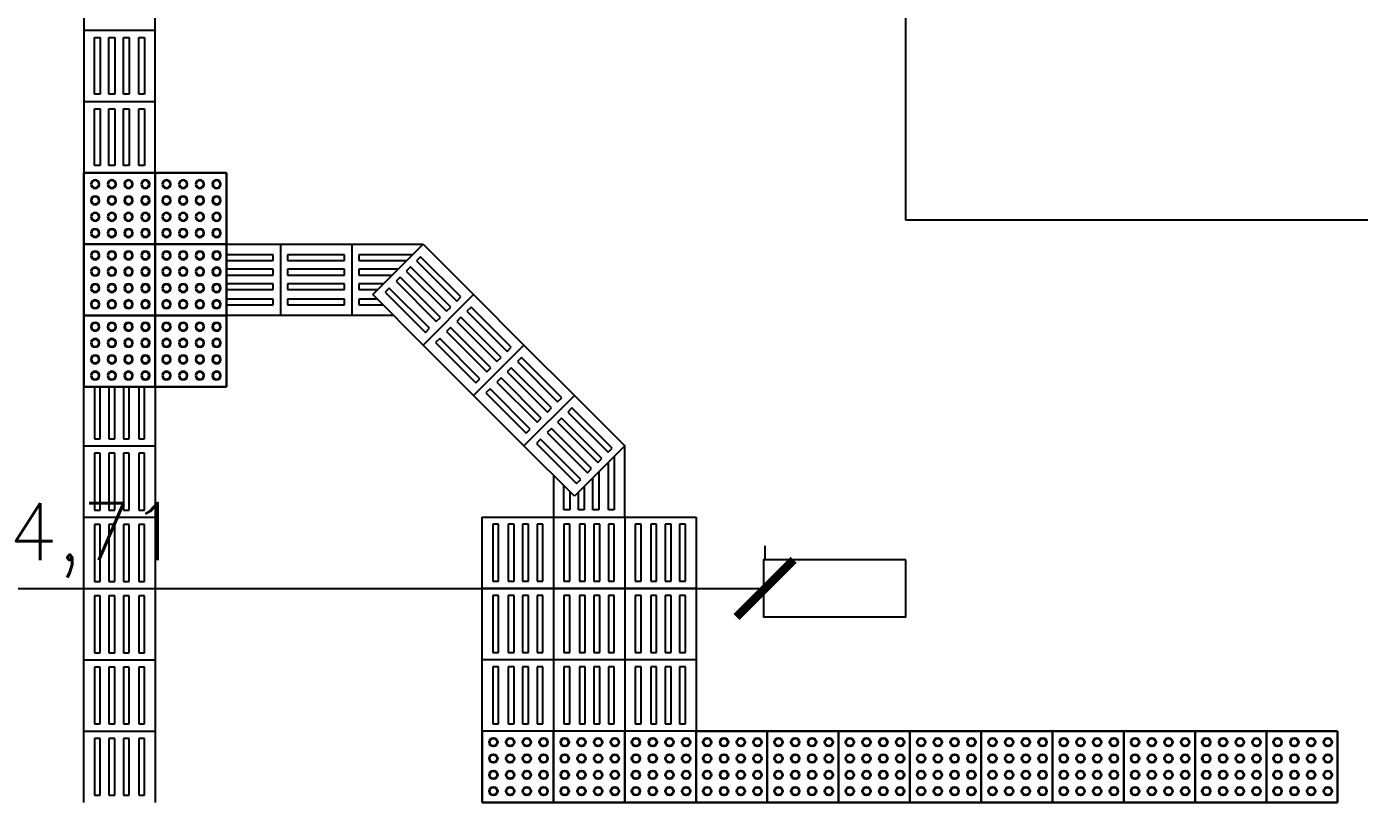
# Model space of a CAD drawing. Header units: metres. Extents: x 341 to 459, y 1341 to 1425.
# Drawn here: x 432.758 to 437.431, y 1381.66 to 1384.38 of the extents above; entities that cross this region are included whole.
import ezdxf

# ---------------------------------------------------------------- set-up
doc = ezdxf.new("R2010")
doc.units = ezdxf.units.M
for name, color, linetype in [('BASE DE CONCRETO', 251, 'Continuous'), ('Itens de detalhe', 7, 'Continuous'), ('Notas de texto-1', 7, 'Continuous')]:
    doc.layers.add(name, color=color, linetype=linetype)
doc.styles.add('ROMANS', font='ROMANS.SHX')
doc.dimstyles.new('100___1-100', dxfattribs={"dimscale": 0.1, "dimtxt": 2, "dimasz": 2, "dimexe": 1.5, "dimexo": 1, "dimgap": 0.5, "dimtad": 1, "dimzin": 4, "dimtxsty": 'ROMANS', "dimblk": 'ARCHTICK', "dimcen": 0, "dimclrd": 256, "dimclre": 256, "dimclrt": 3, "dimazin": 3, "dimtfac": 1, "dimtmove": 0, "dimatfit": 0, "dimldrblk": 'ARCHTICK', "dimfxl": 1, "dimlwd": -1, "dimlwe": -1, "dimarcsym": 0})

# ---------------------------------------------------------------- blocks, each defined once
blk = doc.blocks.new('piso tatil')
at = {"layer": 'Itens de detalhe', "color": 252, "true_color": 0x939598}
for p, q in [((-78.855, 34.9833), (-78.855, 34.7333)), ((-78.855, 34.9833), (-78.855, 34.7333)), ((-78.605, 34.7333), (-78.605, 34.9833)), ((-78.605, 34.7333), (-78.605, 34.9833)), ((-78.855, 34.7333), (-78.855, 34.4833)), ((-78.855, 34.7333), (-78.855, 34.4833)), ((-78.855, 34.7333), (-78.605, 34.7333)), ((-78.855, 34.7333), (-78.605, 34.7333)), ((-78.605, 34.4833), (-78.605, 34.7333)), ((-78.605, 34.4833), (-78.605, 34.7333)), ((-78.8181, 34.509), (-78.8181, 34.7085)), ((-78.8181, 34.7085), (-78.7976, 34.7085)), ((-78.7976, 34.7085), (-78.7976, 34.509)), ((-78.7674, 34.509), (-78.7674, 34.7085)), ((-78.7674, 34.7085), (-78.7469, 34.7085)), ((-78.7469, 34.7085), (-78.7469, 34.509)), ((-78.7167, 34.509), (-78.7167, 34.7085)), ((-78.7167, 34.7085), (-78.6962, 34.7085)), ((-78.6962, 34.7085), (-78.6962, 34.509)), ((-78.6624, 34.509), (-78.6624, 34.7085)), ((-78.6624, 34.7085), (-78.642, 34.7085)), ((-78.642, 34.7085), (-78.642, 34.509)), ((-78.7976, 34.509), (-78.8181, 34.509)), ((-78.7469, 34.509), (-78.7674, 34.509)), ((-78.6962, 34.509), (-78.7167, 34.509)), ((-78.642, 34.509), (-78.6624, 34.509)), ((-78.855, 34.4833), (-78.855, 34.2333)), ((-78.855, 34.4833), (-78.855, 34.2333)), ((-78.855, 34.4833), (-78.605, 34.4833)), ((-78.855, 34.4833), (-78.605, 34.4833)), ((-78.8181, 34.259), (-78.8181, 34.4585)), ((-78.8181, 34.4585), (-78.7976, 34.4585)), ((-78.7976, 34.4585), (-78.7976, 34.259)), ((-78.7674, 34.259), (-78.7674, 34.4585)), ((-78.7674, 34.4585), (-78.7469, 34.4585)), ((-78.7469, 34.4585), (-78.7469, 34.259)), ((-78.7167, 34.259), (-78.7167, 34.4585)), ((-78.7167, 34.4585), (-78.6962, 34.4585)), ((-78.6962, 34.4585), (-78.6962, 34.259)), ((-78.6624, 34.259), (-78.6624, 34.4585)), ((-78.6624, 34.4585), (-78.642, 34.4585)), ((-78.642, 34.4585), (-78.642, 34.259)), ((-78.605, 34.2333), (-78.605, 34.4833)), ((-78.605, 34.2333), (-78.605, 34.4833)), ((-78.7976, 34.259), (-78.8181, 34.259)), ((-78.7469, 34.259), (-78.7674, 34.259)), ((-78.6962, 34.259), (-78.7167, 34.259)), ((-78.642, 34.259), (-78.6624, 34.259)), ((-76.9585, 33.0262), (-76.9585, 33.2762)), ((-76.9585, 33.0262), (-76.9585, 33.2762)), ((-76.9954, 33.2392), (-76.9954, 33.0519)), ((-77.0497, 33.185), (-77.0497, 33.0519)), ((-77.0159, 33.0519), (-77.0159, 33.2188)), ((-77.2085, 33.1727), (-77.2085, 33.0262)), ((-77.2085, 33.1727), (-77.2085, 33.0262)), ((-77.1715, 33.0519), (-77.1715, 33.1357)), ((-77.1004, 33.1343), (-77.1004, 33.0519)), ((-77.0701, 33.0519), (-77.0701, 33.1646)), ((-77.1511, 33.1153), (-77.1511, 33.0519)), ((-77.1208, 33.0519), (-77.1208, 33.1139)), ((-77.1511, 33.0519), (-77.1715, 33.0519)), ((-77.1004, 33.0519), (-77.1208, 33.0519)), ((-77.0497, 33.0519), (-77.0701, 33.0519)), ((-76.9954, 33.0519), (-77.0159, 33.0519)), ((-77.2085, 33.0262), (-76.9585, 33.0262)), ((-77.2085, 33.0262), (-76.9585, 33.0262)), ((-77.4585, 32.2762), (-77.4585, 32.0262)), ((-77.4585, 32.0262), (-77.4585, 32.2762)), ((-77.2085, 32.0262), (-77.2085, 32.2762)), ((-77.2085, 32.2762), (-77.2085, 32.0262)), ((-76.9585, 32.0262), (-76.9585, 32.2762)), ((-76.9585, 32.2762), (-76.9585, 32.0262)), ((-76.4585, 32.2762), (-76.7085, 32.2762)), ((-76.7085, 32.2762), (-76.4585, 32.2762)), ((-76.7085, 32.0262), (-76.7085, 32.2762)), ((-76.7085, 32.2762), (-76.7085, 32.0262)), ((-76.2085, 32.2762), (-76.4585, 32.2762)), ((-76.4585, 32.2762), (-76.2085, 32.2762)), ((-76.4585, 32.0262), (-76.4585, 32.2762)), ((-76.4585, 32.2762), (-76.4585, 32.0262)), ((-75.9585, 32.2762), (-76.2085, 32.2762)), ((-76.2085, 32.2762), (-75.9585, 32.2762)), ((-76.2085, 32.0262), (-76.2085, 32.2762)), ((-76.2085, 32.2762), (-76.2085, 32.0262)), ((-75.7085, 32.2762), (-75.9585, 32.2762)), ((-75.9585, 32.2762), (-75.7085, 32.2762)), ((-75.9585, 32.0262), (-75.9585, 32.2762)), ((-75.9585, 32.2762), (-75.9585, 32.0262)), ((-75.4585, 32.2762), (-75.7085, 32.2762)), ((-75.7085, 32.2762), (-75.4585, 32.2762)), ((-75.7085, 32.0262), (-75.7085, 32.2762)), ((-75.7085, 32.2762), (-75.7085, 32.0262)), ((-75.2085, 32.2762), (-75.4585, 32.2762)), ((-75.4585, 32.2762), (-75.2085, 32.2762)), ((-75.4585, 32.0262), (-75.4585, 32.2762)), ((-75.4585, 32.2762), (-75.4585, 32.0262)), ((-74.9585, 32.2762), (-75.2085, 32.2762)), ((-75.2085, 32.2762), (-74.9585, 32.2762)), ((-75.2085, 32.0262), (-75.2085, 32.2762)), ((-75.2085, 32.2762), (-75.2085, 32.0262)), ((-74.7085, 32.2762), (-74.9585, 32.2762)), ((-74.9585, 32.2762), (-74.7085, 32.2762)), ((-74.9585, 32.0262), (-74.9585, 32.2762)), ((-74.9585, 32.2762), (-74.9585, 32.0262)), ((-74.4585, 32.2762), (-74.7085, 32.2762)), ((-74.7085, 32.2762), (-74.4585, 32.2762)), ((-74.7085, 32.0262), (-74.7085, 32.2762)), ((-74.7085, 32.2762), (-74.7085, 32.0262)), ((-74.4585, 32.0262), (-74.4585, 32.2762)), ((-74.4585, 32.2762), (-74.4585, 32.0262)), ((-77.4585, 32.0262), (-77.2085, 32.0262)), ((-77.2085, 32.0262), (-77.4585, 32.0262)), ((-77.2085, 32.0262), (-76.9585, 32.0262)), ((-76.9585, 32.0262), (-77.2085, 32.0262)), ((-76.9585, 32.0262), (-76.7085, 32.0262)), ((-76.7085, 32.0262), (-76.9585, 32.0262)), ((-76.7085, 32.0262), (-76.4585, 32.0262)), ((-76.4585, 32.0262), (-76.7085, 32.0262)), ((-76.4585, 32.0262), (-76.2085, 32.0262)), ((-76.2085, 32.0262), (-76.4585, 32.0262)), ((-76.2085, 32.0262), (-75.9585, 32.0262)), ((-75.9585, 32.0262), (-76.2085, 32.0262)), ((-75.9585, 32.0262), (-75.7085, 32.0262)), ((-75.7085, 32.0262), (-75.9585, 32.0262)), ((-75.7085, 32.0262), (-75.4585, 32.0262)), ((-75.4585, 32.0262), (-75.7085, 32.0262)), ((-75.4585, 32.0262), (-75.2085, 32.0262)), ((-75.2085, 32.0262), (-75.4585, 32.0262)), ((-75.2085, 32.0262), (-74.9585, 32.0262)), ((-74.9585, 32.0262), (-75.2085, 32.0262)), ((-74.9585, 32.0262), (-74.7085, 32.0262)), ((-74.7085, 32.0262), (-74.9585, 32.0262)), ((-74.7085, 32.0262), (-74.4585, 32.0262)), ((-74.4585, 32.0262), (-74.7085, 32.0262))]:
    blk.add_line(p, q, dxfattribs=at)
at = {"layer": 'Itens de detalhe', "color": 252, "true_color": 0x939598, "extrusion": (0, 0, -1)}
for p, q in [((-78.855, 33.9833), (-78.855, 34.2333)), ((-78.855, 34.2333), (-78.605, 34.2333)), ((-78.605, 34.2333), (-78.855, 34.2333)), ((-78.855, 34.2333), (-78.855, 33.9833)), ((-78.605, 34.2333), (-78.355, 34.2333)), ((-78.355, 34.2333), (-78.605, 34.2333)), ((-78.605, 34.2333), (-78.605, 33.9833)), ((-78.605, 33.9833), (-78.605, 34.2333)), ((-78.355, 34.2333), (-78.355, 33.9833)), ((-78.355, 33.9833), (-78.355, 34.2333)), ((-78.855, 33.7333), (-78.855, 33.9833)), ((-78.855, 33.9833), (-78.855, 33.7333)), ((-78.605, 33.9833), (-78.855, 33.9833)), ((-78.855, 33.9833), (-78.605, 33.9833)), ((-78.605, 33.9833), (-78.605, 33.7333)), ((-78.605, 33.7333), (-78.605, 33.9833)), ((-78.355, 33.9833), (-78.605, 33.9833)), ((-78.605, 33.9833), (-78.355, 33.9833)), ((-78.355, 33.9833), (-78.1656, 33.9833)), ((-78.355, 33.9833), (-78.1656, 33.9833)), ((-78.355, 33.9833), (-78.355, 33.7333)), ((-78.355, 33.7333), (-78.355, 33.9833)), ((-78.1656, 33.9833), (-77.9156, 33.9833)), ((-78.1656, 33.9833), (-77.9156, 33.9833)), ((-78.1656, 33.9833), (-78.1656, 33.7333)), ((-78.1656, 33.9833), (-78.1656, 33.7333)), ((-77.9156, 33.9833), (-77.6656, 33.9833)), ((-77.9156, 33.9833), (-77.6656, 33.9833)), ((-77.9156, 33.9833), (-77.9156, 33.7333)), ((-77.9156, 33.9833), (-77.9156, 33.7333)), ((-77.8423, 33.8065), (-77.6656, 33.9833)), ((-77.8423, 33.8065), (-77.6656, 33.9833)), ((-77.6656, 33.9833), (-77.4888, 33.8065)), ((-77.6656, 33.9833), (-77.4888, 33.8065)), ((-78.1912, 33.9463), (-78.355, 33.9463)), ((-78.1912, 33.9259), (-78.1912, 33.9463)), ((-77.9412, 33.9463), (-78.1407, 33.9463)), ((-78.1407, 33.9463), (-78.1407, 33.9259)), ((-77.9412, 33.9259), (-77.9412, 33.9463)), ((-77.7025, 33.9463), (-77.8907, 33.9463)), ((-77.8907, 33.9463), (-77.8907, 33.9259)), ((-77.6742, 33.9396), (-77.6886, 33.9252)), ((-77.5331, 33.7985), (-77.6742, 33.9396)), ((-78.355, 33.9259), (-78.1912, 33.9259)), ((-78.1912, 33.8956), (-78.355, 33.8956)), ((-78.1912, 33.8752), (-78.1912, 33.8956)), ((-78.1407, 33.9259), (-77.9412, 33.9259)), ((-77.9412, 33.8956), (-78.1407, 33.8956)), ((-78.1407, 33.8956), (-78.1407, 33.8752)), ((-77.9412, 33.8752), (-77.9412, 33.8956)), ((-77.8907, 33.9259), (-77.723, 33.9259)), ((-77.7532, 33.8956), (-77.8907, 33.8956)), ((-77.8907, 33.8956), (-77.8907, 33.8752)), ((-77.71, 33.9038), (-77.7244, 33.8893)), ((-77.7244, 33.8893), (-77.5834, 33.7483)), ((-77.5689, 33.7627), (-77.71, 33.9038)), ((-77.6886, 33.9252), (-77.5475, 33.7841)), ((-78.355, 33.8752), (-78.1912, 33.8752)), ((-78.1912, 33.8449), (-78.355, 33.8449)), ((-78.1912, 33.8245), (-78.1912, 33.8449)), ((-78.1407, 33.8752), (-77.9412, 33.8752)), ((-77.9412, 33.8449), (-78.1407, 33.8449)), ((-78.1407, 33.8449), (-78.1407, 33.8245)), ((-77.9412, 33.8245), (-77.9412, 33.8449)), ((-77.8907, 33.8752), (-77.7737, 33.8752)), ((-77.8039, 33.8449), (-77.8907, 33.8449)), ((-77.8907, 33.8449), (-77.8907, 33.8245)), ((-77.7459, 33.8679), (-77.7603, 33.8535)), ((-77.7603, 33.8535), (-77.6192, 33.7124)), ((-77.6048, 33.7268), (-77.7459, 33.8679)), ((-78.355, 33.8245), (-78.1912, 33.8245)), ((-78.1912, 33.7907), (-78.355, 33.7907)), ((-78.1912, 33.7703), (-78.1912, 33.7907)), ((-78.1407, 33.8245), (-77.9412, 33.8245)), ((-77.9412, 33.7907), (-78.1407, 33.7907)), ((-78.1407, 33.7907), (-78.1407, 33.7703)), ((-77.9412, 33.7703), (-77.9412, 33.7907)), ((-77.8907, 33.8245), (-77.8244, 33.8245)), ((-77.8265, 33.7907), (-77.8907, 33.7907)), ((-77.8907, 33.7907), (-77.8907, 33.7703)), ((-77.6656, 33.6298), (-77.8423, 33.8065)), ((-77.6656, 33.6298), (-77.8423, 33.8065)), ((-77.7842, 33.8296), (-77.7986, 33.8151)), ((-77.7986, 33.8151), (-77.6576, 33.6741)), ((-77.6431, 33.6885), (-77.7842, 33.8296)), ((-77.4888, 33.8065), (-77.6656, 33.6298)), ((-77.4888, 33.8065), (-77.6656, 33.6298)), ((-77.5475, 33.7841), (-77.5331, 33.7985)), ((-77.4888, 33.8065), (-77.312, 33.6298)), ((-77.4888, 33.8065), (-77.312, 33.6298)), ((-78.355, 33.7703), (-78.1912, 33.7703)), ((-78.1407, 33.7703), (-77.9412, 33.7703)), ((-77.8907, 33.7703), (-77.8061, 33.7703)), ((-77.5834, 33.7483), (-77.5689, 33.7627)), ((-77.4974, 33.7628), (-77.5118, 33.7484)), ((-77.5118, 33.7484), (-77.3707, 33.6073)), ((-77.3563, 33.6218), (-77.4974, 33.7628)), ((-78.855, 33.4833), (-78.855, 33.7333)), ((-78.855, 33.7333), (-78.605, 33.7333)), ((-78.605, 33.7333), (-78.855, 33.7333)), ((-78.855, 33.7333), (-78.855, 33.4833)), ((-78.605, 33.7333), (-78.355, 33.7333)), ((-78.355, 33.7333), (-78.605, 33.7333)), ((-78.605, 33.7333), (-78.605, 33.4833)), ((-78.605, 33.4833), (-78.605, 33.7333)), ((-78.1656, 33.7333), (-78.355, 33.7333)), ((-78.1656, 33.7333), (-78.355, 33.7333)), ((-78.355, 33.7333), (-78.355, 33.4833)), ((-78.355, 33.4833), (-78.355, 33.7333)), ((-77.9156, 33.7333), (-78.1656, 33.7333)), ((-77.9156, 33.7333), (-78.1656, 33.7333)), ((-77.7691, 33.7333), (-77.9156, 33.7333)), ((-77.7691, 33.7333), (-77.9156, 33.7333)), ((-77.6192, 33.7124), (-77.6048, 33.7268)), ((-77.5332, 33.727), (-77.5477, 33.7125)), ((-77.5477, 33.7125), (-77.4066, 33.5715)), ((-77.3922, 33.5859), (-77.5332, 33.727)), ((-77.6576, 33.6741), (-77.6431, 33.6885)), ((-77.6074, 33.6528), (-77.6219, 33.6384)), ((-77.4663, 33.5117), (-77.6074, 33.6528)), ((-77.5691, 33.6911), (-77.5835, 33.6767)), ((-77.5835, 33.6767), (-77.4424, 33.5356)), ((-77.428, 33.5501), (-77.5691, 33.6911)), ((-77.4888, 33.453), (-77.6656, 33.6298)), ((-77.4888, 33.453), (-77.6656, 33.6298)), ((-77.6219, 33.6384), (-77.4808, 33.4973)), ((-77.312, 33.6298), (-77.4888, 33.453)), ((-77.312, 33.6298), (-77.4888, 33.453)), ((-77.3707, 33.6073), (-77.3563, 33.6218)), ((-77.312, 33.6298), (-77.1352, 33.453)), ((-77.312, 33.6298), (-77.1352, 33.453)), ((-77.4066, 33.5715), (-77.3922, 33.5859)), ((-77.3206, 33.5861), (-77.335, 33.5716)), ((-77.335, 33.5716), (-77.194, 33.4305)), ((-77.1795, 33.445), (-77.3206, 33.5861)), ((-77.4808, 33.4973), (-77.4663, 33.5117)), ((-77.4424, 33.5356), (-77.428, 33.5501)), ((-77.3923, 33.5144), (-77.4067, 33.4999)), ((-77.2512, 33.3733), (-77.3923, 33.5144)), ((-77.3565, 33.5502), (-77.3709, 33.5358)), ((-77.3709, 33.5358), (-77.2298, 33.3947)), ((-77.2154, 33.4091), (-77.3565, 33.5502)), ((-78.855, 33.2762), (-78.855, 33.4833)), ((-78.855, 33.2762), (-78.855, 33.4833)), ((-78.605, 33.4833), (-78.855, 33.4833)), ((-78.855, 33.4833), (-78.605, 33.4833)), ((-78.8181, 33.4833), (-78.8181, 33.301)), ((-78.7976, 33.301), (-78.7976, 33.4833)), ((-78.7674, 33.4833), (-78.7674, 33.301)), ((-78.7469, 33.301), (-78.7469, 33.4833)), ((-78.7167, 33.4833), (-78.7167, 33.301)), ((-78.6962, 33.301), (-78.6962, 33.4833)), ((-78.6624, 33.4833), (-78.6624, 33.301)), ((-78.642, 33.301), (-78.642, 33.4833)), ((-78.605, 33.4833), (-78.605, 33.2762)), ((-78.605, 33.4833), (-78.605, 33.2762)), ((-78.355, 33.4833), (-78.605, 33.4833)), ((-78.605, 33.4833), (-78.355, 33.4833)), ((-77.4306, 33.476), (-77.4451, 33.4616)), ((-77.4451, 33.4616), (-77.304, 33.3205)), ((-77.2896, 33.3349), (-77.4306, 33.476)), ((-77.4067, 33.4999), (-77.2657, 33.3588)), ((-77.312, 33.2762), (-77.4888, 33.453)), ((-77.312, 33.2762), (-77.4888, 33.453)), ((-77.1352, 33.453), (-77.312, 33.2762)), ((-77.1352, 33.453), (-77.312, 33.2762)), ((-77.194, 33.4305), (-77.1795, 33.445)), ((-77.1352, 33.453), (-76.9585, 33.2762)), ((-77.1352, 33.453), (-76.9585, 33.2762)), ((-77.2657, 33.3588), (-77.2512, 33.3733)), ((-77.2298, 33.3947), (-77.2154, 33.4091)), ((-77.1797, 33.3734), (-77.1941, 33.359)), ((-77.0386, 33.2324), (-77.1797, 33.3734)), ((-77.1438, 33.4093), (-77.1583, 33.3948)), ((-77.1583, 33.3948), (-77.0172, 33.2538)), ((-77.0028, 33.2682), (-77.1438, 33.4093)), ((-77.304, 33.3205), (-77.2896, 33.3349)), ((-77.2155, 33.3376), (-77.23, 33.3231)), ((-77.23, 33.3231), (-77.0889, 33.1821)), ((-77.0745, 33.1965), (-77.2155, 33.3376)), ((-77.1941, 33.359), (-77.053, 33.2179)), ((-78.855, 33.0262), (-78.855, 33.2762)), ((-78.855, 33.2762), (-78.605, 33.2762)), ((-78.855, 33.0262), (-78.855, 33.2762)), ((-78.855, 33.2762), (-78.605, 33.2762)), ((-78.8181, 33.301), (-78.7976, 33.301)), ((-78.7674, 33.301), (-78.7469, 33.301)), ((-78.7167, 33.301), (-78.6962, 33.301)), ((-78.6624, 33.301), (-78.642, 33.301)), ((-78.605, 33.2762), (-78.605, 33.0262)), ((-78.605, 33.2762), (-78.605, 33.0262)), ((-77.1352, 33.0994), (-77.312, 33.2762)), ((-77.1352, 33.0994), (-77.312, 33.2762)), ((-77.2539, 33.2992), (-77.2683, 33.2848)), ((-77.2683, 33.2848), (-77.1272, 33.1437)), ((-77.1128, 33.1582), (-77.2539, 33.2992)), ((-76.9585, 33.2762), (-77.1352, 33.0994)), ((-76.9585, 33.2762), (-77.1352, 33.0994)), ((-78.7976, 33.2505), (-78.8181, 33.2505)), ((-78.8181, 33.2505), (-78.8181, 33.051)), ((-78.7976, 33.051), (-78.7976, 33.2505)), ((-78.7469, 33.2505), (-78.7674, 33.2505)), ((-78.7674, 33.2505), (-78.7674, 33.051)), ((-78.7469, 33.051), (-78.7469, 33.2505)), ((-78.6962, 33.2505), (-78.7167, 33.2505)), ((-78.7167, 33.2505), (-78.7167, 33.051)), ((-78.6962, 33.051), (-78.6962, 33.2505)), ((-78.642, 33.2505), (-78.6624, 33.2505)), ((-78.6624, 33.2505), (-78.6624, 33.051)), ((-78.642, 33.051), (-78.642, 33.2505)), ((-77.053, 33.2179), (-77.0386, 33.2324)), ((-77.0172, 33.2538), (-77.0028, 33.2682)), ((-77.0889, 33.1821), (-77.0745, 33.1965)), ((-77.1272, 33.1437), (-77.1128, 33.1582)), ((-78.8181, 33.051), (-78.7976, 33.051)), ((-78.7674, 33.051), (-78.7469, 33.051)), ((-78.7167, 33.051), (-78.6962, 33.051)), ((-78.6624, 33.051), (-78.642, 33.051)), ((-78.855, 32.7762), (-78.855, 33.0262)), ((-78.855, 33.0262), (-78.605, 33.0262)), ((-78.855, 32.7762), (-78.855, 33.0262)), ((-78.855, 33.0262), (-78.605, 33.0262)), ((-78.7976, 33.0005), (-78.8181, 33.0005)), ((-78.8181, 33.0005), (-78.8181, 32.801)), ((-78.7976, 32.801), (-78.7976, 33.0005)), ((-78.7469, 33.0005), (-78.7674, 33.0005)), ((-78.7674, 33.0005), (-78.7674, 32.801)), ((-78.7469, 32.801), (-78.7469, 33.0005)), ((-78.6962, 33.0005), (-78.7167, 33.0005)), ((-78.7167, 33.0005), (-78.7167, 32.801)), ((-78.6962, 32.801), (-78.6962, 33.0005)), ((-78.642, 33.0005), (-78.6624, 33.0005)), ((-78.6624, 33.0005), (-78.6624, 32.801)), ((-78.642, 32.801), (-78.642, 33.0005)), ((-78.605, 33.0262), (-78.605, 32.7762)), ((-78.605, 33.0262), (-78.605, 32.7762)), ((-77.4585, 33.0262), (-77.2085, 33.0262)), ((-77.4585, 32.7762), (-77.4585, 33.0262)), ((-77.4585, 32.7762), (-77.4585, 33.0262)), ((-77.4585, 33.0262), (-77.2085, 33.0262)), ((-77.4215, 33.0014), (-77.4215, 32.8019)), ((-77.4011, 33.0014), (-77.4215, 33.0014)), ((-77.4011, 32.8019), (-77.4011, 33.0014)), ((-77.3673, 33.0014), (-77.3673, 32.8019)), ((-77.3468, 33.0014), (-77.3673, 33.0014)), ((-77.3468, 32.8019), (-77.3468, 33.0014)), ((-77.3166, 33.0014), (-77.3166, 32.8019)), ((-77.2961, 33.0014), (-77.3166, 33.0014)), ((-77.2961, 32.8019), (-77.2961, 33.0014)), ((-77.2659, 33.0014), (-77.2659, 32.8019)), ((-77.2454, 33.0014), (-77.2659, 33.0014)), ((-77.2454, 32.8019), (-77.2454, 33.0014)), ((-77.2085, 33.0262), (-77.2085, 32.7762)), ((-77.2085, 33.0262), (-77.2085, 32.7762)), ((-77.1715, 33.0014), (-77.1715, 32.8019)), ((-77.1511, 33.0014), (-77.1715, 33.0014)), ((-77.1511, 32.8019), (-77.1511, 33.0014)), ((-77.1173, 33.0014), (-77.1173, 32.8019)), ((-77.0968, 33.0014), (-77.1173, 33.0014)), ((-77.0968, 32.8019), (-77.0968, 33.0014)), ((-77.0666, 33.0014), (-77.0666, 32.8019)), ((-77.0461, 33.0014), (-77.0666, 33.0014)), ((-77.0461, 32.8019), (-77.0461, 33.0014)), ((-77.0159, 33.0014), (-77.0159, 32.8019)), ((-76.9954, 33.0014), (-77.0159, 33.0014)), ((-76.9954, 32.8019), (-76.9954, 33.0014)), ((-76.9585, 33.0262), (-76.7085, 33.0262)), ((-76.9585, 33.0262), (-76.7085, 33.0262)), ((-76.9585, 33.0262), (-76.9585, 32.7762)), ((-76.9585, 33.0262), (-76.9585, 32.7762)), ((-76.9215, 33.0014), (-76.9215, 32.8019)), ((-76.9011, 33.0014), (-76.9215, 33.0014)), ((-76.9011, 32.8019), (-76.9011, 33.0014)), ((-76.8673, 33.0014), (-76.8673, 32.8019)), ((-76.8468, 33.0014), (-76.8673, 33.0014)), ((-76.8468, 32.8019), (-76.8468, 33.0014)), ((-76.8166, 33.0014), (-76.8166, 32.8019)), ((-76.7961, 33.0014), (-76.8166, 33.0014)), ((-76.7961, 32.8019), (-76.7961, 33.0014)), ((-76.7659, 33.0014), (-76.7659, 32.8019)), ((-76.7454, 33.0014), (-76.7659, 33.0014)), ((-76.7454, 32.8019), (-76.7454, 33.0014)), ((-76.7085, 33.0262), (-76.7085, 32.7762)), ((-76.7085, 33.0262), (-76.7085, 32.7762)), ((-78.855, 32.5262), (-78.855, 32.7762)), ((-78.855, 32.7762), (-78.605, 32.7762)), ((-78.855, 32.5262), (-78.855, 32.7762)), ((-78.855, 32.7762), (-78.605, 32.7762)), ((-78.8181, 32.801), (-78.7976, 32.801)), ((-78.7674, 32.801), (-78.7469, 32.801)), ((-78.7167, 32.801), (-78.6962, 32.801)), ((-78.6624, 32.801), (-78.642, 32.801)), ((-78.605, 32.7762), (-78.605, 32.5262)), ((-78.605, 32.7762), (-78.605, 32.5262)), ((-77.4585, 32.5262), (-77.4585, 32.7762)), ((-77.4585, 32.5262), (-77.4585, 32.7762)), ((-77.2085, 32.7762), (-77.4585, 32.7762)), ((-77.2085, 32.7762), (-77.4585, 32.7762)), ((-77.4215, 32.8019), (-77.4011, 32.8019)), ((-77.3673, 32.8019), (-77.3468, 32.8019)), ((-77.3166, 32.8019), (-77.2961, 32.8019)), ((-77.2659, 32.8019), (-77.2454, 32.8019)), ((-76.9585, 32.7762), (-77.2085, 32.7762)), ((-76.9585, 32.7762), (-77.2085, 32.7762)), ((-77.2085, 32.7762), (-77.2085, 32.5262)), ((-77.2085, 32.7762), (-77.2085, 32.5262)), ((-77.1715, 32.8019), (-77.1511, 32.8019)), ((-77.1173, 32.8019), (-77.0968, 32.8019)), ((-77.0666, 32.8019), (-77.0461, 32.8019)), ((-77.0159, 32.8019), (-76.9954, 32.8019)), ((-76.7085, 32.7762), (-76.9585, 32.7762)), ((-76.7085, 32.7762), (-76.9585, 32.7762)), ((-76.9585, 32.7762), (-76.9585, 32.5262)), ((-76.9585, 32.7762), (-76.9585, 32.5262)), ((-76.9215, 32.8019), (-76.9011, 32.8019)), ((-76.8673, 32.8019), (-76.8468, 32.8019)), ((-76.8166, 32.8019), (-76.7961, 32.8019)), ((-76.7659, 32.8019), (-76.7454, 32.8019)), ((-76.7085, 32.7762), (-76.7085, 32.5262)), ((-76.7085, 32.7762), (-76.7085, 32.5262)), ((-78.7976, 32.7505), (-78.8181, 32.7505)), ((-78.8181, 32.7505), (-78.8181, 32.551)), ((-78.7976, 32.551), (-78.7976, 32.7505)), ((-78.7469, 32.7505), (-78.7674, 32.7505)), ((-78.7674, 32.7505), (-78.7674, 32.551)), ((-78.7469, 32.551), (-78.7469, 32.7505)), ((-78.6962, 32.7505), (-78.7167, 32.7505)), ((-78.7167, 32.7505), (-78.7167, 32.551)), ((-78.6962, 32.551), (-78.6962, 32.7505)), ((-78.642, 32.7505), (-78.6624, 32.7505)), ((-78.6624, 32.7505), (-78.6624, 32.551)), ((-78.642, 32.551), (-78.642, 32.7505)), ((-77.4215, 32.7514), (-77.4215, 32.5519)), ((-77.4011, 32.7514), (-77.4215, 32.7514)), ((-77.4011, 32.5519), (-77.4011, 32.7514)), ((-77.3673, 32.7514), (-77.3673, 32.5519)), ((-77.3468, 32.7514), (-77.3673, 32.7514)), ((-77.3468, 32.5519), (-77.3468, 32.7514)), ((-77.3166, 32.7514), (-77.3166, 32.5519)), ((-77.2961, 32.7514), (-77.3166, 32.7514)), ((-77.2961, 32.5519), (-77.2961, 32.7514)), ((-77.2659, 32.7514), (-77.2659, 32.5519)), ((-77.2454, 32.7514), (-77.2659, 32.7514)), ((-77.2454, 32.5519), (-77.2454, 32.7514)), ((-77.1715, 32.7514), (-77.1715, 32.5519)), ((-77.1511, 32.7514), (-77.1715, 32.7514)), ((-77.1511, 32.5519), (-77.1511, 32.7514)), ((-77.1173, 32.7514), (-77.1173, 32.5519)), ((-77.0968, 32.7514), (-77.1173, 32.7514)), ((-77.0968, 32.5519), (-77.0968, 32.7514)), ((-77.0666, 32.7514), (-77.0666, 32.5519)), ((-77.0461, 32.7514), (-77.0666, 32.7514)), ((-77.0461, 32.5519), (-77.0461, 32.7514)), ((-77.0159, 32.7514), (-77.0159, 32.5519)), ((-76.9954, 32.7514), (-77.0159, 32.7514)), ((-76.9954, 32.5519), (-76.9954, 32.7514)), ((-76.9215, 32.7514), (-76.9215, 32.5519)), ((-76.9011, 32.7514), (-76.9215, 32.7514)), ((-76.9011, 32.5519), (-76.9011, 32.7514)), ((-76.8673, 32.7514), (-76.8673, 32.5519)), ((-76.8468, 32.7514), (-76.8673, 32.7514)), ((-76.8468, 32.5519), (-76.8468, 32.7514)), ((-76.8166, 32.7514), (-76.8166, 32.5519)), ((-76.7961, 32.7514), (-76.8166, 32.7514)), ((-76.7961, 32.5519), (-76.7961, 32.7514)), ((-76.7659, 32.7514), (-76.7659, 32.5519)), ((-76.7454, 32.7514), (-76.7659, 32.7514)), ((-76.7454, 32.5519), (-76.7454, 32.7514)), ((-78.8181, 32.551), (-78.7976, 32.551)), ((-78.7674, 32.551), (-78.7469, 32.551)), ((-78.7167, 32.551), (-78.6962, 32.551)), ((-78.6624, 32.551), (-78.642, 32.551)), ((-77.4215, 32.5519), (-77.4011, 32.5519)), ((-77.3673, 32.5519), (-77.3468, 32.5519)), ((-77.3166, 32.5519), (-77.2961, 32.5519)), ((-77.2659, 32.5519), (-77.2454, 32.5519)), ((-77.1715, 32.5519), (-77.1511, 32.5519)), ((-77.1173, 32.5519), (-77.0968, 32.5519)), ((-77.0666, 32.5519), (-77.0461, 32.5519)), ((-77.0159, 32.5519), (-76.9954, 32.5519)), ((-76.9215, 32.5519), (-76.9011, 32.5519)), ((-76.8673, 32.5519), (-76.8468, 32.5519)), ((-76.8166, 32.5519), (-76.7961, 32.5519)), ((-76.7659, 32.5519), (-76.7454, 32.5519)), ((-78.855, 32.2762), (-78.855, 32.5262)), ((-78.855, 32.5262), (-78.605, 32.5262)), ((-78.855, 32.2762), (-78.855, 32.5262)), ((-78.855, 32.5262), (-78.605, 32.5262)), ((-78.7976, 32.5005), (-78.8181, 32.5005)), ((-78.8181, 32.5005), (-78.8181, 32.301)), ((-78.7976, 32.301), (-78.7976, 32.5005)), ((-78.7469, 32.5005), (-78.7674, 32.5005)), ((-78.7674, 32.5005), (-78.7674, 32.301)), ((-78.7469, 32.301), (-78.7469, 32.5005)), ((-78.6962, 32.5005), (-78.7167, 32.5005)), ((-78.7167, 32.5005), (-78.7167, 32.301)), ((-78.6962, 32.301), (-78.6962, 32.5005)), ((-78.642, 32.5005), (-78.6624, 32.5005)), ((-78.6624, 32.5005), (-78.6624, 32.301)), ((-78.642, 32.301), (-78.642, 32.5005)), ((-78.605, 32.5262), (-78.605, 32.2762)), ((-78.605, 32.5262), (-78.605, 32.2762)), ((-77.4585, 32.2762), (-77.4585, 32.5262)), ((-77.4585, 32.2762), (-77.4585, 32.5262)), ((-77.2085, 32.5262), (-77.4585, 32.5262)), ((-77.2085, 32.5262), (-77.4585, 32.5262)), ((-77.4215, 32.5014), (-77.4215, 32.3019)), ((-77.4011, 32.5014), (-77.4215, 32.5014)), ((-77.4011, 32.3019), (-77.4011, 32.5014)), ((-77.3673, 32.5014), (-77.3673, 32.3019)), ((-77.3468, 32.5014), (-77.3673, 32.5014)), ((-77.3468, 32.3019), (-77.3468, 32.5014)), ((-77.3166, 32.5014), (-77.3166, 32.3019)), ((-77.2961, 32.5014), (-77.3166, 32.5014)), ((-77.2961, 32.3019), (-77.2961, 32.5014)), ((-77.2659, 32.5014), (-77.2659, 32.3019)), ((-77.2454, 32.5014), (-77.2659, 32.5014)), ((-77.2454, 32.3019), (-77.2454, 32.5014)), ((-76.9585, 32.5262), (-77.2085, 32.5262)), ((-76.9585, 32.5262), (-77.2085, 32.5262)), ((-77.2085, 32.5262), (-77.2085, 32.2762)), ((-77.2085, 32.5262), (-77.2085, 32.2762)), ((-77.1715, 32.5014), (-77.1715, 32.3019)), ((-77.1511, 32.5014), (-77.1715, 32.5014)), ((-77.1511, 32.3019), (-77.1511, 32.5014)), ((-77.1173, 32.5014), (-77.1173, 32.3019)), ((-77.0968, 32.5014), (-77.1173, 32.5014)), ((-77.0968, 32.3019), (-77.0968, 32.5014)), ((-77.0666, 32.5014), (-77.0666, 32.3019)), ((-77.0461, 32.5014), (-77.0666, 32.5014)), ((-77.0461, 32.3019), (-77.0461, 32.5014)), ((-77.0159, 32.5014), (-77.0159, 32.3019)), ((-76.9954, 32.5014), (-77.0159, 32.5014)), ((-76.9954, 32.3019), (-76.9954, 32.5014)), ((-76.7085, 32.5262), (-76.9585, 32.5262)), ((-76.7085, 32.5262), (-76.9585, 32.5262)), ((-76.9585, 32.5262), (-76.9585, 32.2762)), ((-76.9585, 32.5262), (-76.9585, 32.2762)), ((-76.9215, 32.5014), (-76.9215, 32.3019)), ((-76.9011, 32.5014), (-76.9215, 32.5014)), ((-76.9011, 32.3019), (-76.9011, 32.5014)), ((-76.8673, 32.5014), (-76.8673, 32.3019)), ((-76.8468, 32.5014), (-76.8673, 32.5014)), ((-76.8468, 32.3019), (-76.8468, 32.5014)), ((-76.8166, 32.5014), (-76.8166, 32.3019)), ((-76.7961, 32.5014), (-76.8166, 32.5014)), ((-76.7961, 32.3019), (-76.7961, 32.5014)), ((-76.7659, 32.5014), (-76.7659, 32.3019)), ((-76.7454, 32.5014), (-76.7659, 32.5014)), ((-76.7454, 32.3019), (-76.7454, 32.5014)), ((-76.7085, 32.5262), (-76.7085, 32.2762)), ((-76.7085, 32.5262), (-76.7085, 32.2762)), ((-78.8181, 32.301), (-78.7976, 32.301)), ((-78.7674, 32.301), (-78.7469, 32.301)), ((-78.7167, 32.301), (-78.6962, 32.301)), ((-78.6624, 32.301), (-78.642, 32.301)), ((-77.4215, 32.3019), (-77.4011, 32.3019)), ((-77.3673, 32.3019), (-77.3468, 32.3019)), ((-77.3166, 32.3019), (-77.2961, 32.3019)), ((-77.2659, 32.3019), (-77.2454, 32.3019)), ((-77.1715, 32.3019), (-77.1511, 32.3019)), ((-77.1173, 32.3019), (-77.0968, 32.3019)), ((-77.0666, 32.3019), (-77.0461, 32.3019)), ((-77.0159, 32.3019), (-76.9954, 32.3019)), ((-76.9215, 32.3019), (-76.9011, 32.3019)), ((-76.8673, 32.3019), (-76.8468, 32.3019)), ((-76.8166, 32.3019), (-76.7961, 32.3019)), ((-76.7659, 32.3019), (-76.7454, 32.3019)), ((-78.855, 32.0262), (-78.855, 32.2762)), ((-78.855, 32.2762), (-78.605, 32.2762)), ((-78.855, 32.0262), (-78.855, 32.2762)), ((-78.855, 32.2762), (-78.605, 32.2762)), ((-78.7976, 32.2505), (-78.8181, 32.2505)), ((-78.8181, 32.2505), (-78.8181, 32.051)), ((-78.7976, 32.051), (-78.7976, 32.2505)), ((-78.7469, 32.2505), (-78.7674, 32.2505)), ((-78.7674, 32.2505), (-78.7674, 32.051)), ((-78.7469, 32.051), (-78.7469, 32.2505)), ((-78.6962, 32.2505), (-78.7167, 32.2505)), ((-78.7167, 32.2505), (-78.7167, 32.051)), ((-78.6962, 32.051), (-78.6962, 32.2505)), ((-78.642, 32.2505), (-78.6624, 32.2505)), ((-78.6624, 32.2505), (-78.6624, 32.051)), ((-78.642, 32.051), (-78.642, 32.2505)), ((-78.605, 32.2762), (-78.605, 32.0262)), ((-78.605, 32.2762), (-78.605, 32.0262)), ((-77.2085, 32.2762), (-77.4585, 32.2762)), ((-77.2085, 32.2762), (-77.4585, 32.2762)), ((-76.9585, 32.2762), (-77.2085, 32.2762)), ((-76.9585, 32.2762), (-77.2085, 32.2762)), ((-76.7085, 32.2762), (-76.9585, 32.2762)), ((-76.7085, 32.2762), (-76.9585, 32.2762)), ((-78.8181, 32.051), (-78.7976, 32.051)), ((-78.7674, 32.051), (-78.7469, 32.051)), ((-78.7167, 32.051), (-78.6962, 32.051)), ((-78.6624, 32.051), (-78.642, 32.051))]:
    blk.add_line(p, q, dxfattribs=at)
for centre, radius in [((78.8156, 34.1941), 0.0152), ((78.757, 34.1941), 0.0152), ((78.6983, 34.1941), 0.0152), ((78.6396, 34.1941), 0.0152), ((78.5656, 34.1941), 0.0152), ((78.507, 34.1941), 0.0152), ((78.4483, 34.1941), 0.0152), ((78.3896, 34.1941), 0.0152), ((78.8156, 34.1941), 0.0126), ((78.757, 34.1941), 0.0126), ((78.6983, 34.1941), 0.0126), ((78.6396, 34.1941), 0.0126), ((78.5656, 34.1941), 0.0126), ((78.507, 34.1941), 0.0126), ((78.4483, 34.1941), 0.0126), ((78.3896, 34.1941), 0.0126), ((78.8156, 34.1371), 0.0152), ((78.8156, 34.1371), 0.0126), ((78.757, 34.1371), 0.0152), ((78.757, 34.1371), 0.0126), ((78.6983, 34.1371), 0.0152), ((78.6983, 34.1371), 0.0126), ((78.6396, 34.1371), 0.0152), ((78.6396, 34.1371), 0.0126), ((78.5656, 34.1371), 0.0152), ((78.5656, 34.1371), 0.0126), ((78.507, 34.1371), 0.0152), ((78.507, 34.1371), 0.0126), ((78.4483, 34.1371), 0.0152), ((78.4483, 34.1371), 0.0126), ((78.3896, 34.1371), 0.0152), ((78.3896, 34.1371), 0.0126), ((78.8156, 34.0796), 0.0152), ((78.8156, 34.0796), 0.0126), ((78.757, 34.0796), 0.0152), ((78.757, 34.0796), 0.0126), ((78.6983, 34.0796), 0.0152), ((78.6983, 34.0796), 0.0126), ((78.6396, 34.0796), 0.0152), ((78.6396, 34.0796), 0.0126), ((78.5656, 34.0796), 0.0152), ((78.5656, 34.0796), 0.0126), ((78.507, 34.0796), 0.0152), ((78.507, 34.0796), 0.0126), ((78.4483, 34.0796), 0.0152), ((78.4483, 34.0796), 0.0126), ((78.3896, 34.0796), 0.0152), ((78.3896, 34.0796), 0.0126), ((78.8156, 34.0225), 0.0152), ((78.8156, 34.0225), 0.0126), ((78.757, 34.0225), 0.0152), ((78.757, 34.0225), 0.0126), ((78.6983, 34.0225), 0.0152), ((78.6983, 34.0225), 0.0126), ((78.6396, 34.0225), 0.0152), ((78.6396, 34.0225), 0.0126), ((78.5656, 34.0225), 0.0152), ((78.5656, 34.0225), 0.0126), ((78.507, 34.0225), 0.0152), ((78.507, 34.0225), 0.0126), ((78.4483, 34.0225), 0.0152), ((78.4483, 34.0225), 0.0126), ((78.3896, 34.0225), 0.0152), ((78.3896, 34.0225), 0.0126), ((78.8156, 33.9441), 0.0152), ((78.8156, 33.9441), 0.0126), ((78.757, 33.9441), 0.0152), ((78.757, 33.9441), 0.0126), ((78.6983, 33.9441), 0.0152), ((78.6983, 33.9441), 0.0126), ((78.6396, 33.9441), 0.0152), ((78.6396, 33.9441), 0.0126), ((78.5656, 33.9441), 0.0152), ((78.5656, 33.9441), 0.0126), ((78.507, 33.9441), 0.0152), ((78.507, 33.9441), 0.0126), ((78.4483, 33.9441), 0.0152), ((78.4483, 33.9441), 0.0126), ((78.3896, 33.9441), 0.0152), ((78.3896, 33.9441), 0.0126), ((78.8156, 33.8871), 0.0152), ((78.8156, 33.8871), 0.0126), ((78.757, 33.8871), 0.0152), ((78.757, 33.8871), 0.0126), ((78.6983, 33.8871), 0.0152), ((78.6983, 33.8871), 0.0126), ((78.6396, 33.8871), 0.0152), ((78.6396, 33.8871), 0.0126), ((78.5656, 33.8871), 0.0152), ((78.5656, 33.8871), 0.0126), ((78.507, 33.8871), 0.0152), ((78.507, 33.8871), 0.0126), ((78.4483, 33.8871), 0.0152), ((78.4483, 33.8871), 0.0126), ((78.3896, 33.8871), 0.0152), ((78.3896, 33.8871), 0.0126), ((78.8156, 33.8296), 0.0152), ((78.8156, 33.8296), 0.0126), ((78.757, 33.8296), 0.0152), ((78.757, 33.8296), 0.0126), ((78.6983, 33.8296), 0.0152), ((78.6983, 33.8296), 0.0126), ((78.6396, 33.8296), 0.0152), ((78.6396, 33.8296), 0.0126), ((78.5656, 33.8296), 0.0152), ((78.5656, 33.8296), 0.0126), ((78.507, 33.8296), 0.0152), ((78.507, 33.8296), 0.0126), ((78.4483, 33.8296), 0.0152), ((78.4483, 33.8296), 0.0126), ((78.3896, 33.8296), 0.0152), ((78.3896, 33.8296), 0.0126), ((78.8156, 33.7725), 0.0152), ((78.8156, 33.7725), 0.0126), ((78.757, 33.7725), 0.0152), ((78.757, 33.7725), 0.0126), ((78.6983, 33.7725), 0.0152), ((78.6983, 33.7725), 0.0126), ((78.6396, 33.7725), 0.0152), ((78.6396, 33.7725), 0.0126), ((78.5656, 33.7725), 0.0152), ((78.5656, 33.7725), 0.0126), ((78.507, 33.7725), 0.0152), ((78.507, 33.7725), 0.0126), ((78.4483, 33.7725), 0.0152), ((78.4483, 33.7725), 0.0126), ((78.3896, 33.7725), 0.0152), ((78.3896, 33.7725), 0.0126), ((78.8156, 33.6941), 0.0152), ((78.8156, 33.6941), 0.0126), ((78.757, 33.6941), 0.0152), ((78.757, 33.6941), 0.0126), ((78.6983, 33.6941), 0.0152), ((78.6983, 33.6941), 0.0126), ((78.6396, 33.6941), 0.0152), ((78.6396, 33.6941), 0.0126), ((78.5656, 33.6941), 0.0152), ((78.5656, 33.6941), 0.0126), ((78.507, 33.6941), 0.0152), ((78.507, 33.6941), 0.0126), ((78.4483, 33.6941), 0.0152), ((78.4483, 33.6941), 0.0126), ((78.3896, 33.6941), 0.0152), ((78.3896, 33.6941), 0.0126), ((78.8156, 33.6371), 0.0152), ((78.8156, 33.6371), 0.0126), ((78.757, 33.6371), 0.0152), ((78.757, 33.6371), 0.0126), ((78.6983, 33.6371), 0.0152), ((78.6983, 33.6371), 0.0126), ((78.6396, 33.6371), 0.0152), ((78.6396, 33.6371), 0.0126), ((78.5656, 33.6371), 0.0152), ((78.5656, 33.6371), 0.0126), ((78.507, 33.6371), 0.0152), ((78.507, 33.6371), 0.0126), ((78.4483, 33.6371), 0.0152), ((78.4483, 33.6371), 0.0126), ((78.3896, 33.6371), 0.0152), ((78.3896, 33.6371), 0.0126), ((78.8156, 33.5796), 0.0152), ((78.8156, 33.5796), 0.0126), ((78.757, 33.5796), 0.0152), ((78.757, 33.5796), 0.0126), ((78.6983, 33.5796), 0.0152), ((78.6983, 33.5796), 0.0126), ((78.6396, 33.5796), 0.0152), ((78.6396, 33.5796), 0.0126), ((78.5656, 33.5796), 0.0152), ((78.5656, 33.5796), 0.0126), ((78.507, 33.5796), 0.0152), ((78.507, 33.5796), 0.0126), ((78.4483, 33.5796), 0.0152), ((78.4483, 33.5796), 0.0126), ((78.3896, 33.5796), 0.0152), ((78.3896, 33.5796), 0.0126), ((78.8156, 33.5225), 0.0152), ((78.8156, 33.5225), 0.0126), ((78.757, 33.5225), 0.0152), ((78.757, 33.5225), 0.0126), ((78.6983, 33.5225), 0.0152), ((78.6983, 33.5225), 0.0126), ((78.6396, 33.5225), 0.0152), ((78.6396, 33.5225), 0.0126), ((78.5656, 33.5225), 0.0152), ((78.5656, 33.5225), 0.0126), ((78.507, 33.5225), 0.0152), ((78.507, 33.5225), 0.0126), ((78.4483, 33.5225), 0.0152), ((78.4483, 33.5225), 0.0126), ((78.3896, 33.5225), 0.0152), ((78.3896, 33.5225), 0.0126)]:
    blk.add_circle(centre, radius, dxfattribs=at)
at = {"layer": 'Itens de detalhe', "color": 252, "true_color": 0x939598}
for centre, radius in [((-77.4191, 32.237), 0.0152), ((-77.4191, 32.237), 0.0126), ((-77.3604, 32.237), 0.0152), ((-77.3604, 32.237), 0.0126), ((-77.3017, 32.237), 0.0152), ((-77.3017, 32.237), 0.0126), ((-77.243, 32.237), 0.0152), ((-77.243, 32.237), 0.0126), ((-77.1691, 32.237), 0.0152), ((-77.1691, 32.237), 0.0126), ((-77.1104, 32.237), 0.0152), ((-77.1104, 32.237), 0.0126), ((-77.0517, 32.237), 0.0152), ((-77.0517, 32.237), 0.0126), ((-76.993, 32.237), 0.0152), ((-76.993, 32.237), 0.0126), ((-76.9191, 32.237), 0.0152), ((-76.9191, 32.237), 0.0126), ((-76.8604, 32.237), 0.0152), ((-76.8604, 32.237), 0.0126), ((-76.8017, 32.237), 0.0152), ((-76.8017, 32.237), 0.0126), ((-76.743, 32.237), 0.0152), ((-76.743, 32.237), 0.0126), ((-76.6691, 32.237), 0.0152), ((-76.6691, 32.237), 0.0126), ((-76.6104, 32.237), 0.0152), ((-76.6104, 32.237), 0.0126), ((-76.5517, 32.237), 0.0152), ((-76.5517, 32.237), 0.0126), ((-76.493, 32.237), 0.0152), ((-76.493, 32.237), 0.0126), ((-76.4191, 32.237), 0.0152), ((-76.4191, 32.237), 0.0126), ((-76.3604, 32.237), 0.0152), ((-76.3604, 32.237), 0.0126), ((-76.3017, 32.237), 0.0152), ((-76.3017, 32.237), 0.0126), ((-76.243, 32.237), 0.0152), ((-76.243, 32.237), 0.0126), ((-76.1691, 32.237), 0.0152), ((-76.1691, 32.237), 0.0126), ((-76.1104, 32.237), 0.0152), ((-76.1104, 32.237), 0.0126), ((-76.0517, 32.237), 0.0152), ((-76.0517, 32.237), 0.0126), ((-75.993, 32.237), 0.0152), ((-75.993, 32.237), 0.0126), ((-75.9191, 32.237), 0.0152), ((-75.9191, 32.237), 0.0126), ((-75.8604, 32.237), 0.0152), ((-75.8604, 32.237), 0.0126), ((-75.8017, 32.237), 0.0152), ((-75.8017, 32.237), 0.0126), ((-75.743, 32.237), 0.0152), ((-75.743, 32.237), 0.0126), ((-75.6691, 32.237), 0.0152), ((-75.6691, 32.237), 0.0126), ((-75.6104, 32.237), 0.0152), ((-75.6104, 32.237), 0.0126), ((-75.5517, 32.237), 0.0152), ((-75.5517, 32.237), 0.0126), ((-75.493, 32.237), 0.0152), ((-75.493, 32.237), 0.0126), ((-75.4191, 32.237), 0.0152), ((-75.4191, 32.237), 0.0126), ((-75.3604, 32.237), 0.0152), ((-75.3604, 32.237), 0.0126), ((-75.3017, 32.237), 0.0152), ((-75.3017, 32.237), 0.0126), ((-75.243, 32.237), 0.0152), ((-75.243, 32.237), 0.0126), ((-75.1691, 32.237), 0.0152), ((-75.1691, 32.237), 0.0126), ((-75.1104, 32.237), 0.0152), ((-75.1104, 32.237), 0.0126), ((-75.0517, 32.237), 0.0152), ((-75.0517, 32.237), 0.0126), ((-74.993, 32.237), 0.0152), ((-74.993, 32.237), 0.0126), ((-74.9191, 32.237), 0.0152), ((-74.9191, 32.237), 0.0126), ((-74.8604, 32.237), 0.0152), ((-74.8604, 32.237), 0.0126), ((-74.8017, 32.237), 0.0152), ((-74.8017, 32.237), 0.0126), ((-74.743, 32.237), 0.0152), ((-74.743, 32.237), 0.0126), ((-74.6691, 32.237), 0.0152), ((-74.6691, 32.237), 0.0126), ((-74.6104, 32.237), 0.0152), ((-74.6104, 32.237), 0.0126), ((-74.5517, 32.237), 0.0152), ((-74.5517, 32.237), 0.0126), ((-74.493, 32.237), 0.0152), ((-74.493, 32.237), 0.0126), ((-77.4191, 32.18), 0.0152), ((-77.4191, 32.18), 0.0126), ((-77.3604, 32.18), 0.0152), ((-77.3604, 32.18), 0.0126), ((-77.3017, 32.18), 0.0152), ((-77.3017, 32.18), 0.0126), ((-77.243, 32.18), 0.0152), ((-77.243, 32.18), 0.0126), ((-77.1691, 32.18), 0.0152), ((-77.1691, 32.18), 0.0126), ((-77.1104, 32.18), 0.0152), ((-77.1104, 32.18), 0.0126), ((-77.0517, 32.18), 0.0152), ((-77.0517, 32.18), 0.0126), ((-76.993, 32.18), 0.0152), ((-76.993, 32.18), 0.0126), ((-76.9191, 32.18), 0.0152), ((-76.9191, 32.18), 0.0126), ((-76.8604, 32.18), 0.0152), ((-76.8604, 32.18), 0.0126), ((-76.8017, 32.18), 0.0152), ((-76.8017, 32.18), 0.0126), ((-76.743, 32.18), 0.0152), ((-76.743, 32.18), 0.0126), ((-76.6691, 32.18), 0.0152), ((-76.6691, 32.18), 0.0126), ((-76.6104, 32.18), 0.0152), ((-76.6104, 32.18), 0.0126), ((-76.5517, 32.18), 0.0152), ((-76.5517, 32.18), 0.0126), ((-76.493, 32.18), 0.0152), ((-76.493, 32.18), 0.0126), ((-76.4191, 32.18), 0.0152), ((-76.4191, 32.18), 0.0126), ((-76.3604, 32.18), 0.0152), ((-76.3604, 32.18), 0.0126), ((-76.3017, 32.18), 0.0152), ((-76.3017, 32.18), 0.0126), ((-76.243, 32.18), 0.0152), ((-76.243, 32.18), 0.0126), ((-76.1691, 32.18), 0.0152), ((-76.1691, 32.18), 0.0126), ((-76.1104, 32.18), 0.0152), ((-76.1104, 32.18), 0.0126), ((-76.0517, 32.18), 0.0152), ((-76.0517, 32.18), 0.0126), ((-75.993, 32.18), 0.0152), ((-75.993, 32.18), 0.0126), ((-75.9191, 32.18), 0.0152), ((-75.9191, 32.18), 0.0126), ((-75.8604, 32.18), 0.0152), ((-75.8604, 32.18), 0.0126), ((-75.8017, 32.18), 0.0152), ((-75.8017, 32.18), 0.0126), ((-75.743, 32.18), 0.0152), ((-75.743, 32.18), 0.0126), ((-75.6691, 32.18), 0.0152), ((-75.6691, 32.18), 0.0126), ((-75.6104, 32.18), 0.0152), ((-75.6104, 32.18), 0.0126), ((-75.5517, 32.18), 0.0152), ((-75.5517, 32.18), 0.0126), ((-75.493, 32.18), 0.0152), ((-75.493, 32.18), 0.0126), ((-75.4191, 32.18), 0.0152), ((-75.4191, 32.18), 0.0126), ((-75.3604, 32.18), 0.0152), ((-75.3604, 32.18), 0.0126), ((-75.3017, 32.18), 0.0152), ((-75.3017, 32.18), 0.0126), ((-75.243, 32.18), 0.0152), ((-75.243, 32.18), 0.0126), ((-75.1691, 32.18), 0.0152), ((-75.1691, 32.18), 0.0126), ((-75.1104, 32.18), 0.0152), ((-75.1104, 32.18), 0.0126), ((-75.0517, 32.18), 0.0152), ((-75.0517, 32.18), 0.0126), ((-74.993, 32.18), 0.0152), ((-74.993, 32.18), 0.0126), ((-74.9191, 32.18), 0.0152), ((-74.9191, 32.18), 0.0126), ((-74.8604, 32.18), 0.0152), ((-74.8604, 32.18), 0.0126), ((-74.8017, 32.18), 0.0152), ((-74.8017, 32.18), 0.0126), ((-74.743, 32.18), 0.0152), ((-74.743, 32.18), 0.0126), ((-74.6691, 32.18), 0.0152), ((-74.6691, 32.18), 0.0126), ((-74.6104, 32.18), 0.0152), ((-74.6104, 32.18), 0.0126), ((-74.5517, 32.18), 0.0152), ((-74.5517, 32.18), 0.0126), ((-74.493, 32.18), 0.0152), ((-74.493, 32.18), 0.0126), ((-77.4191, 32.1225), 0.0152), ((-77.4191, 32.1225), 0.0126), ((-77.3604, 32.1225), 0.0152), ((-77.3604, 32.1225), 0.0126), ((-77.3017, 32.1225), 0.0152), ((-77.3017, 32.1225), 0.0126), ((-77.243, 32.1225), 0.0152), ((-77.243, 32.1225), 0.0126), ((-77.1691, 32.1225), 0.0152), ((-77.1691, 32.1225), 0.0126), ((-77.1104, 32.1225), 0.0152), ((-77.1104, 32.1225), 0.0126), ((-77.0517, 32.1225), 0.0152), ((-77.0517, 32.1225), 0.0126), ((-76.993, 32.1225), 0.0152), ((-76.993, 32.1225), 0.0126), ((-76.9191, 32.1225), 0.0152), ((-76.9191, 32.1225), 0.0126), ((-76.8604, 32.1225), 0.0152), ((-76.8604, 32.1225), 0.0126), ((-76.8017, 32.1225), 0.0152), ((-76.8017, 32.1225), 0.0126), ((-76.743, 32.1225), 0.0152), ((-76.743, 32.1225), 0.0126), ((-76.6691, 32.1225), 0.0152), ((-76.6691, 32.1225), 0.0126), ((-76.6104, 32.1225), 0.0152), ((-76.6104, 32.1225), 0.0126), ((-76.5517, 32.1225), 0.0152), ((-76.5517, 32.1225), 0.0126), ((-76.493, 32.1225), 0.0152), ((-76.493, 32.1225), 0.0126), ((-76.4191, 32.1225), 0.0152), ((-76.4191, 32.1225), 0.0126), ((-76.3604, 32.1225), 0.0152), ((-76.3604, 32.1225), 0.0126), ((-76.3017, 32.1225), 0.0152), ((-76.3017, 32.1225), 0.0126), ((-76.243, 32.1225), 0.0152), ((-76.243, 32.1225), 0.0126), ((-76.1691, 32.1225), 0.0152), ((-76.1691, 32.1225), 0.0126), ((-76.1104, 32.1225), 0.0152), ((-76.1104, 32.1225), 0.0126), ((-76.0517, 32.1225), 0.0152), ((-76.0517, 32.1225), 0.0126), ((-75.993, 32.1225), 0.0152), ((-75.993, 32.1225), 0.0126), ((-75.9191, 32.1225), 0.0152), ((-75.9191, 32.1225), 0.0126), ((-75.8604, 32.1225), 0.0152), ((-75.8604, 32.1225), 0.0126), ((-75.8017, 32.1225), 0.0152), ((-75.8017, 32.1225), 0.0126), ((-75.743, 32.1225), 0.0152), ((-75.743, 32.1225), 0.0126), ((-75.6691, 32.1225), 0.0152), ((-75.6691, 32.1225), 0.0126), ((-75.6104, 32.1225), 0.0152), ((-75.6104, 32.1225), 0.0126), ((-75.5517, 32.1225), 0.0152), ((-75.5517, 32.1225), 0.0126), ((-75.493, 32.1225), 0.0152), ((-75.493, 32.1225), 0.0126), ((-75.4191, 32.1225), 0.0152), ((-75.4191, 32.1225), 0.0126), ((-75.3604, 32.1225), 0.0152), ((-75.3604, 32.1225), 0.0126), ((-75.3017, 32.1225), 0.0152), ((-75.3017, 32.1225), 0.0126), ((-75.243, 32.1225), 0.0152), ((-75.243, 32.1225), 0.0126), ((-75.1691, 32.1225), 0.0152), ((-75.1691, 32.1225), 0.0126), ((-75.1104, 32.1225), 0.0152), ((-75.1104, 32.1225), 0.0126), ((-75.0517, 32.1225), 0.0152), ((-75.0517, 32.1225), 0.0126), ((-74.993, 32.1225), 0.0152), ((-74.993, 32.1225), 0.0126), ((-74.9191, 32.1225), 0.0152), ((-74.9191, 32.1225), 0.0126), ((-74.8604, 32.1225), 0.0152), ((-74.8604, 32.1225), 0.0126), ((-74.8017, 32.1225), 0.0152), ((-74.8017, 32.1225), 0.0126), ((-74.743, 32.1225), 0.0152), ((-74.743, 32.1225), 0.0126), ((-74.6691, 32.1225), 0.0152), ((-74.6691, 32.1225), 0.0126), ((-74.6104, 32.1225), 0.0152), ((-74.6104, 32.1225), 0.0126), ((-74.5517, 32.1225), 0.0152), ((-74.5517, 32.1225), 0.0126), ((-74.493, 32.1225), 0.0152), ((-74.493, 32.1225), 0.0126), ((-77.4191, 32.0654), 0.0152), ((-77.4191, 32.0654), 0.0126), ((-77.3604, 32.0654), 0.0152), ((-77.3604, 32.0654), 0.0126), ((-77.3017, 32.0654), 0.0152), ((-77.3017, 32.0654), 0.0126), ((-77.243, 32.0654), 0.0152), ((-77.243, 32.0654), 0.0126), ((-77.1691, 32.0654), 0.0152), ((-77.1691, 32.0654), 0.0126), ((-77.1104, 32.0654), 0.0152), ((-77.1104, 32.0654), 0.0126), ((-77.0517, 32.0654), 0.0152), ((-77.0517, 32.0654), 0.0126), ((-76.993, 32.0654), 0.0152), ((-76.993, 32.0654), 0.0126), ((-76.9191, 32.0654), 0.0152), ((-76.9191, 32.0654), 0.0126), ((-76.8604, 32.0654), 0.0152), ((-76.8604, 32.0654), 0.0126), ((-76.8017, 32.0654), 0.0152), ((-76.8017, 32.0654), 0.0126), ((-76.743, 32.0654), 0.0152), ((-76.743, 32.0654), 0.0126), ((-76.6691, 32.0654), 0.0152), ((-76.6691, 32.0654), 0.0126), ((-76.6104, 32.0654), 0.0152), ((-76.6104, 32.0654), 0.0126), ((-76.5517, 32.0654), 0.0152), ((-76.5517, 32.0654), 0.0126), ((-76.493, 32.0654), 0.0152), ((-76.493, 32.0654), 0.0126), ((-76.4191, 32.0654), 0.0152), ((-76.4191, 32.0654), 0.0126), ((-76.3604, 32.0654), 0.0152), ((-76.3604, 32.0654), 0.0126), ((-76.3017, 32.0654), 0.0152), ((-76.3017, 32.0654), 0.0126), ((-76.243, 32.0654), 0.0152), ((-76.243, 32.0654), 0.0126), ((-76.1691, 32.0654), 0.0152), ((-76.1691, 32.0654), 0.0126), ((-76.1104, 32.0654), 0.0152), ((-76.1104, 32.0654), 0.0126), ((-76.0517, 32.0654), 0.0152), ((-76.0517, 32.0654), 0.0126), ((-75.993, 32.0654), 0.0152), ((-75.993, 32.0654), 0.0126), ((-75.9191, 32.0654), 0.0152), ((-75.9191, 32.0654), 0.0126), ((-75.8604, 32.0654), 0.0152), ((-75.8604, 32.0654), 0.0126), ((-75.8017, 32.0654), 0.0152), ((-75.8017, 32.0654), 0.0126), ((-75.743, 32.0654), 0.0152), ((-75.743, 32.0654), 0.0126), ((-75.6691, 32.0654), 0.0152), ((-75.6691, 32.0654), 0.0126), ((-75.6104, 32.0654), 0.0152), ((-75.6104, 32.0654), 0.0126), ((-75.5517, 32.0654), 0.0152), ((-75.5517, 32.0654), 0.0126), ((-75.493, 32.0654), 0.0152), ((-75.493, 32.0654), 0.0126), ((-75.4191, 32.0654), 0.0152), ((-75.4191, 32.0654), 0.0126), ((-75.3604, 32.0654), 0.0152), ((-75.3604, 32.0654), 0.0126), ((-75.3017, 32.0654), 0.0152), ((-75.3017, 32.0654), 0.0126), ((-75.243, 32.0654), 0.0152), ((-75.243, 32.0654), 0.0126), ((-75.1691, 32.0654), 0.0152), ((-75.1691, 32.0654), 0.0126), ((-75.1104, 32.0654), 0.0152), ((-75.1104, 32.0654), 0.0126), ((-75.0517, 32.0654), 0.0152), ((-75.0517, 32.0654), 0.0126), ((-74.993, 32.0654), 0.0152), ((-74.993, 32.0654), 0.0126), ((-74.9191, 32.0654), 0.0152), ((-74.9191, 32.0654), 0.0126), ((-74.8604, 32.0654), 0.0152), ((-74.8604, 32.0654), 0.0126), ((-74.8017, 32.0654), 0.0152), ((-74.8017, 32.0654), 0.0126), ((-74.743, 32.0654), 0.0152), ((-74.743, 32.0654), 0.0126), ((-74.6691, 32.0654), 0.0152), ((-74.6691, 32.0654), 0.0126), ((-74.6104, 32.0654), 0.0152), ((-74.6104, 32.0654), 0.0126), ((-74.5517, 32.0654), 0.0152), ((-74.5517, 32.0654), 0.0126), ((-74.493, 32.0654), 0.0152), ((-74.493, 32.0654), 0.0126)]:
    blk.add_circle(centre, radius, dxfattribs=at)
blk = doc.blocks.new('_ArchTick')
at = {"color": 0, "linetype": 'ByBlock', "const_width": 0.15}
blk.add_lwpolyline([(-0.5, -0.5), (0.5, 0.5)], dxfattribs=at)
blk = doc.blocks.new('*D163')
at = {"transparency": 16777216}
for p, q in [((430.6414, 1382.5102), (430.6414, 1382.5602)), ((435.3475, 1382.5102), (435.3475, 1382.5602)), ((430.6414, 1382.4102), (435.3475, 1382.4102))]:
    blk.add_line(p, q, dxfattribs=at)
at = {"layer": 'Defpoints', "color": 0, "transparency": 16777216}
for p in [(430.6414, 1382.4102), (435.3475, 1382.4102), (435.3475, 1382.4102)]:
    blk.add_point(p, dxfattribs=at)
at = {"transparency": 16777216, "xscale": 0.2, "yscale": 0.2, "zscale": 0.2, "rotation": 180}
blk.add_blockref('_ArchTick', (430.6414, 1382.4102), dxfattribs=at)
at = {"transparency": 16777216, "xscale": 0.2, "yscale": 0.2, "zscale": 0.2}
blk.add_blockref('_ArchTick', (435.3475, 1382.4102), dxfattribs=at)
at = {"color": 3, "transparency": 16777216, "insert": (432.9944, 1382.5793), "char_height": 0.2, "attachment_point": 5, "style": 'ROMANS'}
blk.add_mtext('4,71', dxfattribs=at)

msp = doc.modelspace()

# ---------------------------------------------------------------- linework, layer by layer
at = {"layer": 'BASE DE CONCRETO', "color": 252, "true_color": 0x939598}
for p, q in [((435.8414, 1383.7016), (435.8414, 1386.6382)), ((440.3567, 1383.7016), (435.8414, 1383.7016))]:
    msp.add_line(p, q, dxfattribs=at)
at = {"layer": 'Notas de texto-1', "color": 252, "true_color": 0x939598}
msp.add_lwpolyline([(435.8414, 1382.5102), (435.3414, 1382.5102), (435.3414, 1382.3102), (435.8414, 1382.3102)], close=True, dxfattribs=at)

# ---------------------------------------------------------------- block references
msp.add_blockref('piso tatil', (511.8138, 1349.634), dxfattribs=at)

# ---------------------------------------------------------------- dimensions: what is measured, and where the dimension line sits
dim = msp.add_linear_dim(base=(435.3475, 1382.4102), p1=(430.6414, 1382.4102), p2=(435.3475, 1382.4102), dimstyle='100___1-100')
dim.commit()
dim.dimension.update_dxf_attribs({"geometry": '*D163', "text_midpoint": (432.9944, 1382.5793)})

doc.saveas('drawing.dxf')
